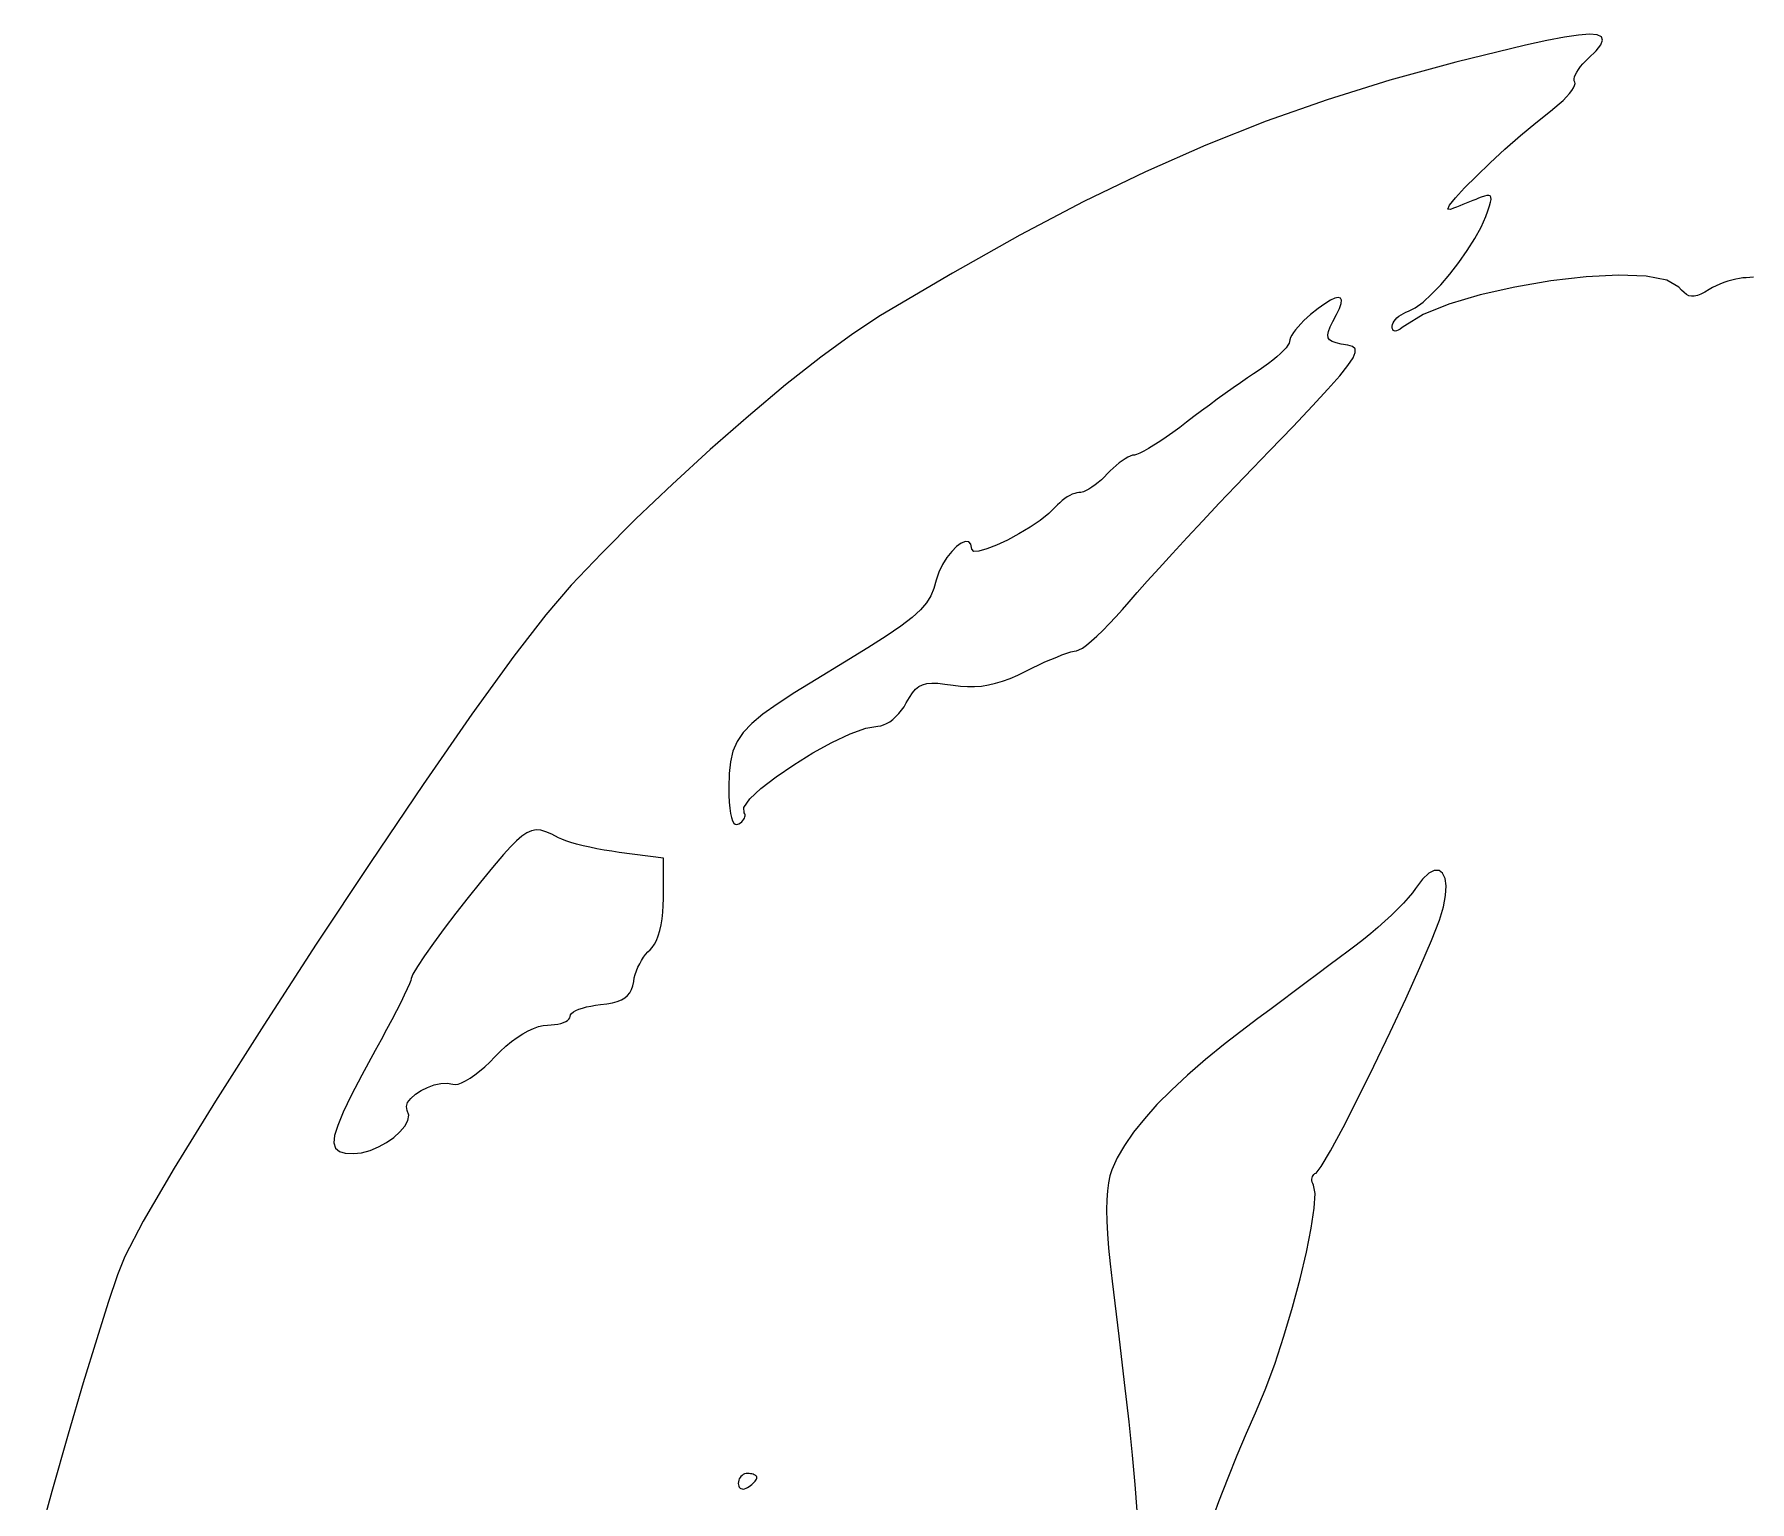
# Model space of a CAD drawing. Header units: millimetres. Extents: x 0 to 1242, y -2208 to 0.
# Drawn here: x 214.7 to 398.3, y -1379 to -1221.9 of the extents above; entities that cross this region are included whole.
import ezdxf

# ---------------------------------------------------------------- set-up
doc = ezdxf.new("R2010")
doc.units = ezdxf.units.MM
doc.layers.get('0').update_dxf_attribs({"linetype": 'CONTINUOUS'})

msp = doc.modelspace()

# ---------------------------------------------------------------- linework, layer by layer
for p, q in [((376.552074, -1222.600793), (374.286, -1223.099)), ((378.440352, -1222.239584), (376.552074, -1222.600793)), ((379.959618, -1222.017191), (378.440352, -1222.239584)), ((381.118656, -1221.935432), (379.959618, -1222.017191)), ((381.92625, -1221.996125), (381.118656, -1221.935432)), ((382.391184, -1222.201088), (381.92625, -1221.996125)), ((382.328208, -1223.051096), (382.522242, -1222.552139)), ((382.522242, -1222.552139), (382.391184, -1222.201088)), ((374.286, -1223.099), (366.805348, -1224.919416)), ((380.690705, -1224.795987), (381, -1224.5)), ((381, -1224.5), (381.817866, -1223.699777)), ((381.817866, -1223.699777), (382.328208, -1223.051096)), ((366.805348, -1224.919416), (359.755664, -1226.851408)), ((379.47904, -1226.713504), (379.528355, -1226.493621)), ((379.528355, -1226.493621), (379.62408, -1226.246792)), ((379.62408, -1226.246792), (379.763125, -1225.978375)), ((379.763125, -1225.978375), (379.9424, -1225.693728)), ((379.9424, -1225.693728), (380.158815, -1225.398209)), ((380.158815, -1225.398209), (380.40928, -1225.097176)), ((380.40928, -1225.097176), (380.690705, -1224.795987)), ((359.755664, -1226.851408), (353.023356, -1228.942592)), ((378.655616, -1228.64004), (378.967125, -1228.2895)), ((378.967125, -1228.2895), (379.219744, -1227.96452)), ((379.219744, -1227.96452), (379.408007, -1227.67164)), ((379.408007, -1227.67164), (379.526448, -1227.4174)), ((379.479225, -1226.901083), (379.47904, -1226.713504)), ((379.532, -1227.051), (379.479225, -1226.901083)), ((379.526448, -1227.4174), (379.569601, -1227.20834)), ((379.569601, -1227.20834), (379.532, -1227.051)), ((353.023356, -1228.942592), (346.494832, -1231.240584)), ((375.369844, -1231.39567), (376.93, -1230.167)), ((376.93, -1230.167), (377.422409, -1229.77962)), ((377.422409, -1229.77962), (377.877792, -1229.39164)), ((377.877792, -1229.39164), (378.290683, -1229.0096)), ((378.290683, -1229.0096), (378.655616, -1228.64004)), ((346.494832, -1231.240584), (340.0565, -1233.793)), ((373.724752, -1232.77608), (375.369844, -1231.39567)), ((340.0565, -1233.793), (333.594768, -1236.647456)), ((372.067588, -1234.23653), (373.724752, -1232.77608)), ((369.0085, -1237.11075), (370.471216, -1235.70532)), ((370.471216, -1235.70532), (372.067588, -1234.23653)), ((333.594768, -1236.647456), (326.996044, -1239.851568)), ((367.752304, -1238.38112), (369.0085, -1237.11075)), ((366.775492, -1239.44473), (367.752304, -1238.38112)), ((369.864136, -1239.258632), (369.519, -1239.386)), ((370.139768, -1239.188456), (369.864136, -1239.258632)), ((370.347432, -1239.181664), (370.139768, -1239.188456)), ((370.488664, -1239.244448), (370.347432, -1239.181664)), ((370.565, -1239.383), (370.488664, -1239.244448)), ((370.577976, -1239.603512), (370.565, -1239.383)), ((326.996044, -1239.851568), (320.146736, -1243.452952)), ((365.951476, -1240.66487), (366.150928, -1240.22988)), ((366.25, -1240.678), (365.951476, -1240.66487)), ((366.150928, -1240.22988), (366.775492, -1239.44473)), ((366.552726, -1240.560311), (366.25, -1240.678)), ((366.879128, -1240.432848), (366.552726, -1240.560311)), ((367.222342, -1240.298317), (366.879128, -1240.432848)), ((367.575504, -1240.159424), (367.222342, -1240.298317)), ((367.93175, -1240.018875), (367.575504, -1240.159424)), ((368.284216, -1239.879376), (367.93175, -1240.018875)), ((368.626038, -1239.743633), (368.284216, -1239.879376)), ((368.950352, -1239.614352), (368.626038, -1239.743633)), ((369.250294, -1239.494239), (368.950352, -1239.614352)), ((369.519, -1239.386), (369.250294, -1239.494239)), ((370.027, -1241.429), (370.252104, -1240.818728)), ((370.252104, -1240.818728), (370.419992, -1240.315184)), ((370.419992, -1240.315184), (370.529128, -1239.912176)), ((370.529128, -1239.912176), (370.577976, -1239.603512)), ((368.841712, -1243.811104), (369.517819, -1242.575793)), ((369.517819, -1242.575793), (370.027, -1241.429)), ((320.146736, -1243.452952), (312.933252, -1247.499224)), ((368.034733, -1245.090731), (368.841712, -1243.811104)), ((366.172375, -1247.606125), (367.132936, -1246.370472)), ((367.132936, -1246.370472), (368.034733, -1245.090731)), ((312.933252, -1247.499224), (305.242, -1252.038)), ((365.189104, -1248.753488), (366.172375, -1247.606125)), ((376.975125, -1248.341), (373.128272, -1248.988)), ((380.744968, -1247.91168), (376.975125, -1248.341)), ((384.219539, -1247.73088), (380.744968, -1247.91168)), ((387.180576, -1247.82944), (384.219539, -1247.73088)), ((389.409817, -1248.2382), (387.180576, -1247.82944)), ((390.689, -1248.988), (389.409817, -1248.2382)), ((395.500752, -1248.512784), (395.077586, -1248.676592)), ((395.92975, -1248.367), (395.500752, -1248.512784)), ((396.356288, -1248.241856), (395.92975, -1248.367)), ((396.772074, -1248.139968), (396.356288, -1248.241856)), ((397.168816, -1248.063952), (396.772074, -1248.139968)), ((397.538222, -1248.016424), (397.168816, -1248.063952)), ((397.872, -1248), (397.538222, -1248.016424)), ((398.66041, -1247.933144), (397.872, -1248)), ((353.8676, -1250.186848), (353.38624, -1250.407034)), ((354.2265, -1250.11275), (353.8676, -1250.186848)), ((354.45868, -1250.184752), (354.2265, -1250.11275)), ((354.55988, -1250.402866), (354.45868, -1250.184752)), ((363.298648, -1250.606536), (364.219177, -1249.768359)), ((364.219177, -1249.768359), (365.189104, -1248.753488)), ((369.422671, -1249.82184), (366.076584, -1250.81168)), ((373.128272, -1248.988), (369.422671, -1249.82184)), ((390.9722, -1249.325924), (390.689, -1248.988)), ((391.23992, -1249.592592), (390.9722, -1249.325924)), ((391.50134, -1249.788748), (391.23992, -1249.592592)), ((391.76564, -1249.915136), (391.50134, -1249.788748)), ((392.042, -1249.9725), (391.76564, -1249.915136)), ((392.3396, -1249.961584), (392.042, -1249.9725)), ((392.66762, -1249.883132), (392.3396, -1249.961584)), ((393.03524, -1249.737888), (392.66762, -1249.883132)), ((393.45164, -1249.526596), (393.03524, -1249.737888)), ((393.926, -1249.25), (393.45164, -1249.526596)), ((394.281918, -1249.047816), (393.926, -1249.25)), ((394.668544, -1248.855808), (394.281918, -1249.047816)), ((395.077586, -1248.676592), (394.668544, -1248.855808)), ((305.242, -1252.038), (302.274626, -1253.983506)), ((351.25, -1251.944), (350.886166, -1252.260365)), ((352.07318, -1251.285622), (351.25, -1251.944)), ((351.25, -1251.944), (351.25, -1251.944)), ((352.78668, -1250.773296), (352.07318, -1251.285622)), ((353.38624, -1250.407034), (352.78668, -1250.773296)), ((353.653355, -1252.662337), (354.035, -1251.934)), ((354.035, -1251.934), (354.3523, -1251.277478)), ((354.3523, -1251.277478), (354.52584, -1250.767104)), ((354.52584, -1250.767104), (354.55988, -1250.402866)), ((360.51425, -1252.280625), (360.718416, -1252.109712)), ((360.718416, -1252.109712), (360.947758, -1251.950391)), ((360.947758, -1251.950391), (361.198592, -1251.806064)), ((361.198592, -1251.806064), (361.467234, -1251.680133)), ((363.308273, -1251.92668), (361.336, -1253.136)), ((361.467234, -1251.680133), (361.75, -1251.576)), ((361.75, -1251.576), (362.463571, -1251.223817)), ((362.463571, -1251.223817), (363.298648, -1250.606536)), ((366.076584, -1250.81168), (363.308273, -1251.92668)), ((302.274626, -1253.983506), (298.845768, -1256.498568)), ((349.435456, -1253.86424), (349.252018, -1254.147215)), ((349.66075, -1253.560625), (349.435456, -1253.86424)), ((349.923184, -1253.2424), (349.66075, -1253.560625)), ((350.218042, -1252.915595), (349.923184, -1253.2424)), ((350.540608, -1252.58624), (350.218042, -1252.915595)), ((350.886166, -1252.260365), (350.540608, -1252.58624)), ((353.10908, -1254.123568), (353.184545, -1253.741299)), ((353.184545, -1253.741299), (353.36792, -1253.259496)), ((353.36792, -1253.259496), (353.653355, -1252.662337)), ((360, -1253.19), (360.023026, -1253.012157)), ((360.013027, -1253.38197), (360, -1253.19)), ((360.052256, -1253.53008), (360.013027, -1253.38197)), ((360.023026, -1253.012157), (360.089648, -1252.828896)), ((360.117909, -1253.63433), (360.052256, -1253.53008)), ((360.089648, -1252.828896), (360.196182, -1252.643619)), ((360.210208, -1253.69472), (360.117909, -1253.63433)), ((360.196182, -1252.643619), (360.338944, -1252.459728)), ((360.329375, -1253.71125), (360.210208, -1253.69472)), ((360.475632, -1253.68392), (360.329375, -1253.71125)), ((360.338944, -1252.459728), (360.51425, -1252.280625)), ((360.649201, -1253.61273), (360.475632, -1253.68392)), ((360.850304, -1253.49768), (360.649201, -1253.61273)), ((361.079163, -1253.33877), (360.850304, -1253.49768)), ((361.336, -1253.136), (361.079163, -1253.33877)), ((348.370944, -1255.799024), (348.0455, -1256.123)), ((348.635932, -1255.499492), (348.370944, -1255.799024)), ((348.833648, -1255.230848), (348.635932, -1255.499492)), ((348.957276, -1254.999536), (348.833648, -1255.230848)), ((349, -1254.812), (348.957276, -1254.999536)), ((349.029574, -1254.627125), (349, -1254.812)), ((349.115152, -1254.40352), (349.029574, -1254.627125)), ((349.252018, -1254.147215), (349.115152, -1254.40352)), ((353.147375, -1254.422125), (353.10908, -1254.123568)), ((353.30528, -1254.652792), (353.147375, -1254.422125)), ((353.588645, -1254.831391), (353.30528, -1254.652792)), ((354.00332, -1254.973744), (353.588645, -1254.831391)), ((354.555155, -1255.095673), (354.00332, -1254.973744)), ((355.25, -1255.213), (354.555155, -1255.095673)), ((355.741536, -1255.346657), (355.25, -1255.213)), ((356.019568, -1255.591176), (355.741536, -1255.346657)), ((356.053232, -1255.988179), (356.019568, -1255.591176)), ((298.845768, -1256.498568), (295.077022, -1259.474502)), ((346.275484, -1257.534464), (345.75, -1257.884)), ((346.774592, -1257.177152), (346.275484, -1257.534464)), ((347.240508, -1256.818508), (346.774592, -1257.177152)), ((347.666416, -1256.464976), (347.240508, -1256.818508)), ((348.0455, -1256.123), (347.666416, -1256.464976)), ((354.379376, -1258.510312), (355.264, -1257.406125)), ((355.264, -1257.406125), (355.811664, -1256.579288)), ((355.811664, -1256.579288), (356.053232, -1255.988179)), ((295.077022, -1259.474502), (291.089984, -1262.802624)), ((343.755267, -1259.230076), (342.962384, -1259.787792)), ((344.495008, -1258.719064), (343.755267, -1259.230076)), ((345.165341, -1258.266468), (344.495008, -1258.719064)), ((345.75, -1257.884), (345.165341, -1258.266468)), ((353.126928, -1259.933471), (354.379376, -1258.510312)), ((341.282256, -1260.996488), (340.427543, -1261.624044)), ((342.132625, -1260.3805), (341.282256, -1260.996488)), ((342.962384, -1259.787792), (342.132625, -1260.3805)), ((351.475792, -1261.717224), (353.126928, -1259.933471)), ((291.089984, -1262.802624), (287.00625, -1266.37425)), ((338.770149, -1262.867012), (338, -1263.459)), ((339.584752, -1262.251456), (338.770149, -1262.867012)), ((340.427543, -1261.624044), (339.584752, -1262.251456)), ((349.395104, -1263.903193), (351.475792, -1261.717224)), ((335.813783, -1265.063187), (335.134736, -1265.522824)), ((336.525512, -1264.561088), (335.813783, -1265.063187)), ((337.258169, -1264.023901), (336.525512, -1264.561088)), ((338, -1263.459), (337.258169, -1264.023901)), ((346.854, -1266.533), (349.395104, -1263.903193)), ((287.00625, -1266.37425), (282.947416, -1270.080696)), ((332.980448, -1266.789272), (332.641121, -1266.925989)), ((333.411227, -1266.573223), (332.980448, -1266.789272)), ((333.921704, -1266.285216), (333.411227, -1266.573223)), ((334.500125, -1265.932625), (333.921704, -1266.285216)), ((335.134736, -1265.522824), (334.500125, -1265.932625)), ((345.07563, -1268.373911), (346.854, -1266.533)), ((329.806871, -1268.676379), (329.5, -1269)), ((330.126408, -1268.368352), (329.806871, -1268.676379)), ((330.452497, -1268.080173), (330.126408, -1268.368352)), ((330.779024, -1267.816096), (330.452497, -1268.080173)), ((331.099875, -1267.580375), (330.779024, -1267.816096)), ((331.408936, -1267.377264), (331.099875, -1267.580375)), ((331.700093, -1267.211017), (331.408936, -1267.377264)), ((331.967232, -1267.085888), (331.700093, -1267.211017)), ((332.204239, -1267.006131), (331.967232, -1267.085888)), ((332.405, -1266.976), (332.204239, -1267.006131)), ((332.641121, -1266.925989), (332.405, -1266.976)), ((343.27512, -1270.254848), (345.07563, -1268.373911)), ((282.947416, -1270.080696), (279.035078, -1273.813278)), ((327.86275, -1270.4125), (327.538792, -1270.6128)), ((328.196368, -1270.1792), (327.86275, -1270.4125)), ((328.533274, -1269.9171), (328.196368, -1270.1792)), ((328.867096, -1269.6304), (328.533274, -1269.9171)), ((329.191462, -1269.3233), (328.867096, -1269.6304)), ((329.5, -1269), (329.191462, -1269.3233)), ((341.48397, -1272.141917), (343.27512, -1270.254848)), ((324.166114, -1272.318761), (323.939, -1272.573)), ((324.413112, -1272.077248), (324.166114, -1272.318761)), ((324.674678, -1271.851767), (324.413112, -1272.077248)), ((324.945496, -1271.645624), (324.674678, -1271.851767)), ((325.22025, -1271.462125), (324.945496, -1271.645624)), ((325.493624, -1271.304576), (325.22025, -1271.462125)), ((325.760302, -1271.176283), (325.493624, -1271.304576)), ((326.014968, -1271.080552), (325.760302, -1271.176283)), ((326.252306, -1271.020689), (326.014968, -1271.080552)), ((326.467, -1271), (326.252306, -1271.020689)), ((326.688598, -1270.9737), (326.467, -1271)), ((326.945344, -1270.8976), (326.688598, -1270.9737)), ((327.230866, -1270.7759), (326.945344, -1270.8976)), ((327.538792, -1270.6128), (327.230866, -1270.7759)), ((339.73368, -1274.001224), (341.48397, -1272.141917)), ((279.035078, -1273.813278), (275.390832, -1277.463312)), ((322.33312, -1273.973088), (321.231575, -1274.711067)), ((323.260785, -1273.247781), (322.33312, -1273.973088)), ((323.939, -1272.573), (323.260785, -1273.247781)), ((338.05575, -1275.798875), (339.73368, -1274.001224)), ((318.809125, -1276.073625), (317.63936, -1276.622496)), ((320.03172, -1275.423864), (318.809125, -1276.073625)), ((321.231575, -1274.711067), (320.03172, -1275.423864)), ((336.48168, -1277.500976), (338.05575, -1275.798875)), ((275.390832, -1277.463312), (272.136274, -1280.922114)), ((312.343367, -1277.937269), (311.873728, -1278.682336)), ((312.854904, -1277.290968), (312.343367, -1277.937269)), ((313.376125, -1276.771375), (312.854904, -1277.290968)), ((313.874816, -1276.406432), (313.376125, -1276.771375)), ((314.318763, -1276.224081), (313.874816, -1276.406432)), ((314.675752, -1276.252264), (314.318763, -1276.224081)), ((314.913569, -1276.518923), (314.675752, -1276.252264)), ((315, -1277.052), (314.913569, -1276.518923)), ((315.202745, -1277.285229), (315, -1277.052)), ((315.7606, -1277.266152), (315.202745, -1277.285229)), ((316.597995, -1277.032623), (315.7606, -1277.266152)), ((317.63936, -1276.622496), (316.597995, -1277.032623)), ((335.04297, -1279.073633), (336.48168, -1277.500976)), ((311.478201, -1279.498227), (311.189, -1280.357)), ((311.873728, -1278.682336), (311.478201, -1279.498227)), ((333.77112, -1280.482952), (335.04297, -1279.073633)), ((272.136274, -1280.922114), (269.393, -1284.081)), ((310.928537, -1281.247897), (310.601336, -1282.044096)), ((311.189, -1280.357), (310.928537, -1281.247897)), ((332.69763, -1281.695039), (333.77112, -1280.482952)), ((310.147079, -1282.795559), (309.505448, -1283.552248)), ((310.601336, -1282.044096), (310.147079, -1282.795559)), ((331.133153, -1283.513741), (331.854, -1282.676)), ((331.854, -1282.676), (332.69763, -1281.695039)), ((269.393, -1284.081), (265.966491, -1288.522995)), ((307.418792, -1285.281152), (305.853131, -1286.353291)), ((308.616125, -1284.364125), (307.418792, -1285.281152)), ((309.505448, -1283.552248), (308.616125, -1284.364125)), ((329.037152, -1285.742384), (329.712891, -1285.057967)), ((329.712891, -1285.057967), (330.415504, -1284.311408)), ((330.415504, -1284.311408), (331.133153, -1283.513741)), ((305.853131, -1286.353291), (303.858824, -1287.630504)), ((327.289559, -1287.312443), (327.813648, -1286.880656)), ((327.813648, -1286.880656), (328.400125, -1286.353625)), ((328.400125, -1286.353625), (329.037152, -1285.742384)), ((265.966491, -1288.522995), (261.496648, -1294.72968)), ((303.858824, -1287.630504), (301.375553, -1289.162753)), ((322.833865, -1289.129937), (323.47904, -1288.848464)), ((323.47904, -1288.848464), (324.088875, -1288.595875)), ((324.088875, -1288.595875), (324.652, -1288.376736)), ((324.652, -1288.376736), (325.157045, -1288.195613)), ((325.157045, -1288.195613), (325.59264, -1288.057072)), ((325.59264, -1288.057072), (325.947415, -1287.965679)), ((325.947415, -1287.965679), (326.21, -1287.926)), ((326.21, -1287.926), (326.475897, -1287.846149)), ((326.475897, -1287.846149), (326.839696, -1287.637952)), ((326.839696, -1287.637952), (327.289559, -1287.312443)), ((301.375553, -1289.162753), (298.343, -1291)), ((319.10148, -1290.883168), (319.930415, -1290.524741)), ((319.930415, -1290.524741), (320.8, -1290.102)), ((320.8, -1290.102), (321.482975, -1289.761271)), ((321.482975, -1289.761271), (322.16472, -1289.435728)), ((322.16472, -1289.435728), (322.833865, -1289.129937)), ((296.051374, -1292.40484), (294.163392, -1293.62812)), ((298.343, -1291), (296.051374, -1292.40484)), ((308.327786, -1292.921693), (308.650728, -1292.437344)), ((308.650728, -1292.437344), (308.980102, -1292.054011)), ((308.980102, -1292.054011), (309.334184, -1291.764752)), ((309.334184, -1291.764752), (309.73125, -1291.562625)), ((309.73125, -1291.562625), (310.189576, -1291.440688)), ((310.189576, -1291.440688), (310.727438, -1291.391999)), ((310.727438, -1291.391999), (311.363112, -1291.409616)), ((311.363112, -1291.409616), (312.114874, -1291.486597)), ((312.114874, -1291.486597), (313.001, -1291.616)), ((313.001, -1291.616), (313.784455, -1291.717869)), ((313.784455, -1291.717869), (314.5464, -1291.767472)), ((314.5464, -1291.767472), (315.294605, -1291.763303)), ((315.294605, -1291.763303), (316.03684, -1291.703856)), ((316.03684, -1291.703856), (316.780875, -1291.587625)), ((316.780875, -1291.587625), (317.53448, -1291.413104)), ((317.53448, -1291.413104), (318.305425, -1291.178787)), ((318.305425, -1291.178787), (319.10148, -1290.883168)), ((294.163392, -1293.62812), (292.640798, -1294.71718)), ((307.191694, -1294.653823), (307.486216, -1294.297472)), ((307.486216, -1294.297472), (307.755442, -1293.915789)), ((307.755442, -1293.915789), (307.993, -1293.514)), ((307.993, -1293.514), (308.327786, -1292.921693)), ((261.496648, -1294.72968), (256.284797, -1302.241605)), ((291.445336, -1295.71936), (290.53875, -1296.682)), ((292.640798, -1294.71718), (291.445336, -1295.71936)), ((301.968504, -1296.83236), (303.654878, -1296.222485)), ((303.654878, -1296.222485), (304.957, -1296)), ((304.957, -1296), (305.250178, -1295.967301)), ((305.250178, -1295.967301), (305.562664, -1295.872688)), ((305.562664, -1295.872688), (305.888086, -1295.721387)), ((305.888086, -1295.721387), (306.220072, -1295.518624)), ((306.220072, -1295.518624), (306.55225, -1295.269625)), ((306.55225, -1295.269625), (306.878248, -1294.979616)), ((306.878248, -1294.979616), (307.191694, -1294.653823)), ((289.882784, -1297.65244), (289.439182, -1298.67802)), ((290.53875, -1296.682), (289.882784, -1297.65244)), ((297.975752, -1298.8688), (300.031066, -1297.743255)), ((300.031066, -1297.743255), (301.968504, -1296.83236)), ((289.169688, -1299.80608), (289.036046, -1301.08396)), ((289.439182, -1298.67802), (289.169688, -1299.80608)), ((295.93575, -1300.122625), (297.975752, -1298.8688)), ((289.036046, -1301.08396), (289, -1302.559)), ((292.434434, -1302.669635), (294.044248, -1301.41836)), ((294.044248, -1301.41836), (295.93575, -1300.122625)), ((256.284797, -1302.241605), (250.632264, -1310.59932)), ((289, -1302.559), (289.011084, -1303.402492)), ((289.011084, -1303.402492), (289.044152, -1304.147896)), ((291.239496, -1303.79008), (292.434434, -1302.669635)), ((289.044152, -1304.147896), (289.098928, -1304.794204)), ((289.098928, -1304.794204), (289.175136, -1305.340408)), ((289.175136, -1305.340408), (289.2725, -1305.7855)), ((290.592622, -1304.693325), (291.239496, -1303.79008)), ((290.627, -1305.293), (290.592622, -1304.693325)), ((290.694696, -1305.383644), (290.627, -1305.293)), ((290.731768, -1305.486552), (290.694696, -1305.383644)), ((267.8655, -1307.19125), (267.3728, -1307.408208)), ((268.3552, -1307.106952), (267.8655, -1307.19125)), ((268.8659, -1307.147946), (268.3552, -1307.106952)), ((269.4216, -1307.306864), (268.8659, -1307.147946)), ((270.0463, -1307.576338), (269.4216, -1307.306864)), ((289.2725, -1305.7855), (289.390744, -1306.128472)), ((289.390744, -1306.128472), (289.529592, -1306.368316)), ((289.529592, -1306.368316), (289.688768, -1306.504024)), ((289.688768, -1306.504024), (289.867996, -1306.534588)), ((289.867996, -1306.534588), (290.067, -1306.459)), ((290.067, -1306.459), (290.232584, -1306.345676)), ((290.232584, -1306.345676), (290.376952, -1306.225128)), ((290.376952, -1306.225128), (290.498928, -1306.099792)), ((290.498928, -1306.099792), (290.597336, -1305.972104)), ((290.597336, -1305.972104), (290.671, -1305.8445)), ((290.671, -1305.8445), (290.718744, -1305.719416)), ((290.718744, -1305.719416), (290.739392, -1305.599288)), ((290.739392, -1305.599288), (290.731768, -1305.486552)), ((265.6367, -1308.928722), (264.892, -1309.75)), ((266.2824, -1308.269576), (265.6367, -1308.928722)), ((266.8531, -1307.765194), (266.2824, -1308.269576)), ((267.3728, -1307.408208), (266.8531, -1307.765194)), ((270.764, -1307.949), (270.0463, -1307.576338)), ((271.107122, -1308.110455), (270.764, -1307.949)), ((271.554416, -1308.27944), (271.107122, -1308.110455)), ((272.092274, -1308.452685), (271.554416, -1308.27944)), ((272.707088, -1308.62692), (272.092274, -1308.452685)), ((273.38525, -1308.798875), (272.707088, -1308.62692)), ((274.113152, -1308.96528), (273.38525, -1308.798875)), ((274.877186, -1309.122865), (274.113152, -1308.96528)), ((275.663744, -1309.26836), (274.877186, -1309.122865)), ((250.632264, -1310.59932), (244.840375, -1319.343375)), ((264.892, -1309.75), (263.6994, -1311.131804)), ((264.892, -1309.75), (264.892, -1309.75)), ((276.459218, -1309.398495), (275.663744, -1309.26836)), ((277.25, -1309.51), (276.459218, -1309.398495)), ((282, -1310.123), (277.25, -1309.51)), ((282, -1314.439), (282, -1310.123)), ((262.41632, -1312.682952), (261.09364, -1314.335248)), ((263.6994, -1311.131804), (262.41632, -1312.682952)), ((363.233778, -1312.383264), (362.492, -1313.372)), ((363.912064, -1311.747352), (363.233778, -1312.383264)), ((364.510286, -1311.442508), (363.912064, -1311.747352)), ((365.011872, -1311.446976), (364.510286, -1311.442508)), ((365.40025, -1311.739), (365.011872, -1311.446976)), ((365.658848, -1312.296824), (365.40025, -1311.739)), ((365.771094, -1313.098692), (365.658848, -1312.296824)), ((261.09364, -1314.335248), (259.78224, -1316.020496)), ((281.982522, -1315.190845), (282, -1314.439)), ((361.719912, -1314.36528), (361.194173, -1314.947855)), ((362.156959, -1313.835745), (361.719912, -1314.36528)), ((362.492, -1313.372), (362.156959, -1313.835745)), ((362.492, -1313.372), (362.492, -1313.372)), ((365.490242, -1315.347536), (365.720416, -1314.122848)), ((365.720416, -1314.122848), (365.771094, -1313.098692)), ((259.78224, -1316.020496), (258.533, -1317.6705)), ((281.848854, -1316.615515), (281.931456, -1315.91896)), ((281.931456, -1315.91896), (281.982522, -1315.190845)), ((359.929875, -1316.221125), (359.217944, -1316.88632)), ((360.593056, -1315.57072), (359.929875, -1316.221125)), ((361.194173, -1314.947855), (360.593056, -1315.57072)), ((365.064, -1316.751), (365.490242, -1315.347536)), ((258.533, -1317.6705), (257.3968, -1319.217064)), ((281.432352, -1318.43752), (281.59725, -1317.882625)), ((281.59725, -1317.882625), (281.736768, -1317.27268)), ((281.736768, -1317.27268), (281.848854, -1316.615515)), ((357.701088, -1318.21008), (356.922791, -1318.843145)), ((358.470577, -1317.553555), (357.701088, -1318.21008)), ((359.217944, -1316.88632), (358.470577, -1317.553555)), ((364.200868, -1318.956201), (365.064, -1316.751)), ((244.840375, -1319.343375), (239.210456, -1328.01432)), ((257.3968, -1319.217064), (256.42452, -1320.591992)), ((280.090288, -1320.438072), (280.323161, -1320.171749)), ((280.323161, -1320.171749), (280.56, -1319.95)), ((280.56, -1319.95), (280.805898, -1319.693605)), ((280.805898, -1319.693605), (281.034624, -1319.35084)), ((281.034624, -1319.35084), (281.244126, -1318.929535)), ((281.244126, -1318.929535), (281.432352, -1318.43752)), ((355.304347, -1320.07239), (354.321016, -1320.80828)), ((356.149, -1319.44), (355.304347, -1320.07239)), ((356.922791, -1318.843145), (356.149, -1319.44)), ((362.962664, -1321.834488), (364.200868, -1318.956201)), ((255.66704, -1321.727088), (255.17524, -1322.554156)), ((256.42452, -1320.591992), (255.66704, -1321.727088)), ((279.113723, -1322.190287), (279.271776, -1321.807384)), ((279.271776, -1321.807384), (279.452125, -1321.433625)), ((279.452125, -1321.433625), (279.651104, -1321.076096)), ((279.651104, -1321.076096), (279.865047, -1320.741883)), ((279.865047, -1320.741883), (280.090288, -1320.438072)), ((353.223649, -1321.62925), (352.036888, -1322.51688)), ((354.321016, -1320.80828), (353.223649, -1321.62925)), ((361.451976, -1325.175387), (362.962664, -1321.834488)), ((254.803048, -1323.58964), (254.568972, -1324.11839)), ((254.949416, -1323.21311), (254.803048, -1323.58964)), ((255, -1323.005), (254.949416, -1323.21311)), ((255.17524, -1322.554156), (255, -1323.005)), ((278.585584, -1324.1906), (278.719743, -1323.78584)), ((278.719743, -1323.78584), (278.81, -1323.323)), ((278.81, -1323.323), (278.879169, -1322.955181)), ((278.879169, -1322.955181), (278.981632, -1322.575248)), ((278.981632, -1322.575248), (279.113723, -1322.190287)), ((350.785375, -1323.45275), (349.493752, -1324.41844)), ((352.036888, -1322.51688), (350.785375, -1323.45275)), ((253.87, -1325.56775), (253.421256, -1326.45596)), ((254.255264, -1324.78316), (253.87, -1325.56775)), ((254.568972, -1324.11839), (254.255264, -1324.78316)), ((275.939927, -1325.73032), (276.540496, -1325.62124)), ((276.540496, -1325.62124), (277.057389, -1325.4818)), ((277.057389, -1325.4818), (277.496288, -1325.30804)), ((277.496288, -1325.30804), (277.862875, -1325.096)), ((277.862875, -1325.096), (278.162832, -1324.84172)), ((278.162832, -1324.84172), (278.401841, -1324.54124)), ((278.401841, -1324.54124), (278.585584, -1324.1906)), ((348.186661, -1325.39553), (346.888744, -1326.3656)), ((349.493752, -1324.41844), (348.186661, -1325.39553)), ((359.771392, -1328.768424), (361.451976, -1325.175387)), ((252.917108, -1327.43159), (252.365632, -1328.47844)), ((253.421256, -1326.45596), (252.917108, -1327.43159)), ((271.53184, -1327.615736), (271.729055, -1327.492948)), ((271.729055, -1327.492948), (271.8762, -1327.358592)), ((271.8762, -1327.358592), (271.968205, -1327.214624)), ((271.968205, -1327.214624), (272, -1327.063)), ((272, -1327.063), (272.042724, -1326.907526)), ((272.042724, -1326.907526), (272.166352, -1326.751848)), ((272.166352, -1326.751848), (272.364068, -1326.598582)), ((272.364068, -1326.598582), (272.629056, -1326.450344)), ((272.629056, -1326.450344), (272.9545, -1326.30975)), ((272.9545, -1326.30975), (273.333584, -1326.179416)), ((273.333584, -1326.179416), (273.759492, -1326.061958)), ((273.759492, -1326.061958), (274.225408, -1325.959992)), ((274.225408, -1325.959992), (274.724516, -1325.876134)), ((274.724516, -1325.876134), (275.25, -1325.813)), ((275.25, -1325.813), (275.939927, -1325.73032)), ((345.624643, -1327.31023), (344.419, -1328.211)), ((346.888744, -1326.3656), (345.624643, -1327.31023)), ((239.210456, -1328.01432), (234.043833, -1336.152705)), ((252.365632, -1328.47844), (251.774904, -1329.58031)), ((265.739848, -1329.769782), (266.345176, -1329.323864)), ((266.345176, -1329.323864), (266.9425, -1328.93575)), ((266.9425, -1328.93575), (267.525304, -1328.609376)), ((267.525304, -1328.609376), (268.087072, -1328.348678)), ((268.087072, -1328.348678), (268.621288, -1328.157592)), ((268.621288, -1328.157592), (269.121436, -1328.040054)), ((269.121436, -1328.040054), (269.581, -1328)), ((269.581, -1328), (269.972165, -1327.987696)), ((269.972165, -1327.987696), (270.34368, -1327.952088)), ((270.34368, -1327.952088), (270.690475, -1327.895132)), ((270.690475, -1327.895132), (271.00748, -1327.818784)), ((271.00748, -1327.818784), (271.289625, -1327.725)), ((271.289625, -1327.725), (271.53184, -1327.615736)), ((344.419, -1328.211), (342.124591, -1329.970466)), ((358.0235, -1332.403125), (359.771392, -1328.768424)), ((251.153, -1330.721), (249.723861, -1333.352163)), ((251.774904, -1329.58031), (251.153, -1330.721)), ((263.941, -1331.415), (264.531244, -1330.819286)), ((264.531244, -1330.819286), (265.133032, -1330.269568)), ((265.133032, -1330.269568), (265.739848, -1329.769782)), ((342.124591, -1329.970466), (340.016368, -1331.682208)), ((261.793912, -1333.33324), (262.320586, -1332.925785)), ((262.320586, -1332.925785), (262.860304, -1332.46616)), ((262.860304, -1332.46616), (263.403598, -1331.960515)), ((263.403598, -1331.960515), (263.941, -1331.415)), ((340.016368, -1331.682208), (338.095537, -1333.344942)), ((356.310888, -1335.869016), (358.0235, -1332.403125)), ((249.723861, -1333.352163), (248.582608, -1335.537904)), ((256.050625, -1335.00575), (256.736128, -1334.663376)), ((256.736128, -1334.663376), (257.457919, -1334.402278)), ((257.457919, -1334.402278), (258.175696, -1334.245592)), ((258.175696, -1334.245592), (258.849157, -1334.216454)), ((258.849157, -1334.216454), (259.438, -1334.338)), ((259.438, -1334.338), (259.687582, -1334.372715)), ((259.687582, -1334.372715), (260.007016, -1334.31836)), ((260.007016, -1334.31836), (260.386834, -1334.181085)), ((260.386834, -1334.181085), (260.817568, -1333.96704)), ((260.817568, -1333.96704), (261.28975, -1333.682375)), ((261.28975, -1333.682375), (261.793912, -1333.33324)), ((338.095537, -1333.344942), (336.363304, -1334.957384)), ((234.043833, -1336.152705), (229.641832, -1343.29908)), ((248.582608, -1335.537904), (247.720787, -1337.317901)), ((254.477533, -1336.725286), (254.614864, -1336.289168)), ((254.614864, -1336.289168), (254.949691, -1335.841782)), ((254.949691, -1335.841782), (255.441712, -1335.406264)), ((255.441712, -1335.406264), (256.050625, -1335.00575)), ((334.820875, -1336.51825), (333.469456, -1338.026256)), ((336.363304, -1334.957384), (334.820875, -1336.51825)), ((354.736144, -1338.955623), (356.310888, -1335.869016)), ((247.720787, -1337.317901), (247.129944, -1338.731832)), ((254.300017, -1338.809118), (254.623088, -1338.202992)), ((254.578, -1337.127), (254.477533, -1336.725286)), ((254.727231, -1337.633094), (254.578, -1337.127)), ((254.623088, -1338.202992), (254.727231, -1337.633094)), ((333.469456, -1338.026256), (332.310253, -1339.480118)), ((246.801625, -1339.819375), (246.727376, -1340.620208)), ((247.129944, -1338.731832), (246.801625, -1339.819375)), ((252.361696, -1340.569104), (253.134875, -1340.01975)), ((253.134875, -1340.01975), (253.792464, -1339.423896)), ((253.792464, -1339.423896), (254.300017, -1338.809118)), ((332.310253, -1339.480118), (331.344472, -1340.878552)), ((353.401856, -1341.452472), (354.736144, -1338.955623)), ((246.727376, -1340.620208), (246.898743, -1341.174009)), ((246.898743, -1341.174009), (247.307272, -1341.520456)), ((247.307272, -1341.520456), (247.944509, -1341.699227)), ((247.944509, -1341.699227), (248.802, -1341.75)), ((248.802, -1341.75), (249.693079, -1341.662406)), ((249.693079, -1341.662406), (250.606352, -1341.418008)), ((250.606352, -1341.418008), (251.507373, -1341.044382)), ((251.507373, -1341.044382), (252.361696, -1340.569104)), ((331.344472, -1340.878552), (330.573319, -1342.220274)), ((352.410612, -1343.149089), (353.401856, -1341.452472)), ((229.641832, -1343.29908), (226.305779, -1348.993995)), ((329.998, -1343.504), (329.791455, -1344.152029)), ((330.573319, -1342.220274), (329.998, -1343.504)), ((351.528526, -1344.095973), (351.618464, -1343.989792)), ((351.618464, -1343.989792), (351.730818, -1343.901899)), ((351.730818, -1343.901899), (351.865, -1343.835)), ((351.865, -1343.835), (352.410612, -1343.149089)), ((329.517985, -1345.738223), (329.45112, -1346.696896)), ((329.63144, -1344.893352), (329.517985, -1345.738223)), ((329.791455, -1344.152029), (329.63144, -1344.893352)), ((351.399088, -1344.497184), (351.41825, -1344.352375)), ((351.404694, -1344.649457), (351.399088, -1344.497184)), ((351.435656, -1344.806488), (351.404694, -1344.649457)), ((351.41825, -1344.352375), (351.461592, -1344.217736)), ((351.492562, -1344.965571), (351.435656, -1344.806488)), ((351.461592, -1344.217736), (351.528526, -1344.095973)), ((351.576, -1345.124), (351.492562, -1344.965571)), ((351.751323, -1346.022771), (351.576, -1345.124)), ((329.45112, -1346.696896), (329.430875, -1347.779625)), ((351.343701, -1349.743277), (351.663024, -1347.605248)), ((351.663024, -1347.605248), (351.751323, -1346.022771)), ((226.305779, -1348.993995), (224.337, -1352.778)), ((329.430875, -1347.779625), (329.45728, -1348.996664)), ((329.45728, -1348.996664), (329.530365, -1350.358267)), ((329.530365, -1350.358267), (329.65016, -1351.874688)), ((350.825952, -1352.308704), (351.343701, -1349.743277)), ((224.337, -1352.778), (223.573965, -1354.734899)), ((329.65016, -1351.874688), (329.816695, -1353.556181)), ((350.142375, -1355.173375), (350.825952, -1352.308704)), ((223.573965, -1354.734899), (222.56352, -1357.697632)), ((329.816695, -1353.556181), (330.03, -1355.413)), ((330.03, -1355.413), (330.74067, -1361.29942)), ((349.325568, -1358.209136), (350.142375, -1355.173375)), ((222.56352, -1357.697632), (221.330055, -1361.581953)), ((348.408129, -1361.287833), (349.325568, -1358.209136)), ((221.330055, -1361.581953), (219.89796, -1366.303616)), ((330.74067, -1361.29942), (331.3248, -1366.26256)), ((347.422656, -1364.281312), (348.408129, -1361.287833)), ((346.401747, -1367.061419), (347.422656, -1364.281312)), ((219.89796, -1366.303616), (218.291625, -1371.778375)), ((331.3248, -1366.26256), (331.79517, -1370.45884)), ((345.378, -1369.5), (346.401747, -1367.061419)), ((344.401193, -1371.700646), (345.378, -1369.5)), ((331.79517, -1370.45884), (332.16456, -1374.04468)), ((218.291625, -1371.778375), (216.53544, -1377.921984)), ((343.414264, -1374.036928), (344.401193, -1371.700646)), ((332.16456, -1374.04468), (332.44575, -1377.1765)), ((342.428151, -1376.478762), (343.414264, -1374.036928)), ((290.01315, -1376.887922), (290, -1377.059)), ((290, -1377.059), (290.01315, -1377.221954)), ((290, -1377.059), (290, -1377.059)), ((290.0512, -1376.725376), (290.01315, -1376.887922)), ((290.11205, -1376.573594), (290.0512, -1376.725376)), ((290.1936, -1376.434808), (290.11205, -1376.573594)), ((290.29375, -1376.31125), (290.1936, -1376.434808)), ((290.4104, -1376.205152), (290.29375, -1376.31125)), ((290.54145, -1376.118746), (290.4104, -1376.205152)), ((290.6848, -1376.054264), (290.54145, -1376.118746)), ((290.83835, -1376.013938), (290.6848, -1376.054264)), ((291, -1376), (290.83835, -1376.013938)), ((291.16165, -1376.005787), (291, -1376)), ((291.3152, -1376.022536), (291.16165, -1376.005787)), ((291.45855, -1376.049329), (291.3152, -1376.022536)), ((291.5896, -1376.085248), (291.45855, -1376.049329)), ((291.45855, -1377.167243), (291.5896, -1377.050336)), ((291.70625, -1376.129375), (291.5896, -1376.085248)), ((291.5896, -1377.050336), (291.70625, -1376.934125)), ((291.8064, -1376.180792), (291.70625, -1376.129375)), ((291.70625, -1376.934125), (291.8064, -1376.820824)), ((291.88795, -1376.238581), (291.8064, -1376.180792)), ((291.8064, -1376.820824), (291.88795, -1376.712647)), ((291.9488, -1376.301824), (291.88795, -1376.238581)), ((291.88795, -1376.712647), (291.9488, -1376.611808)), ((291.98685, -1376.369603), (291.9488, -1376.301824)), ((291.9488, -1376.611808), (291.98685, -1376.520521)), ((292, -1376.441), (291.98685, -1376.369603)), ((291.98685, -1376.520521), (292, -1376.441)), ((341.453792, -1378.996064), (342.428151, -1376.478762)), ((216.53544, -1377.921984), (214.653795, -1384.650197)), ((290.01315, -1377.221954), (290.0512, -1377.360992)), ((290.0512, -1377.360992), (290.11205, -1377.475178)), ((290.11205, -1377.475178), (290.1936, -1377.563576)), ((290.1936, -1377.563576), (290.29375, -1377.62525)), ((290.29375, -1377.62525), (290.4104, -1377.659264)), ((290.4104, -1377.659264), (290.54145, -1377.664682)), ((290.54145, -1377.664682), (290.6848, -1377.640568)), ((290.6848, -1377.640568), (290.83835, -1377.585986)), ((290.83835, -1377.585986), (291, -1377.5)), ((291, -1377.5), (291.16165, -1377.394289)), ((291.16165, -1377.394289), (291.3152, -1377.282632)), ((291.3152, -1377.282632), (291.45855, -1377.167243)), ((332.44575, -1377.1765), (332.65152, -1380.01072)), ((340.502125, -1381.55875), (341.453792, -1378.996064))]:
    msp.add_line(p, q)

doc.saveas('drawing.dxf')
